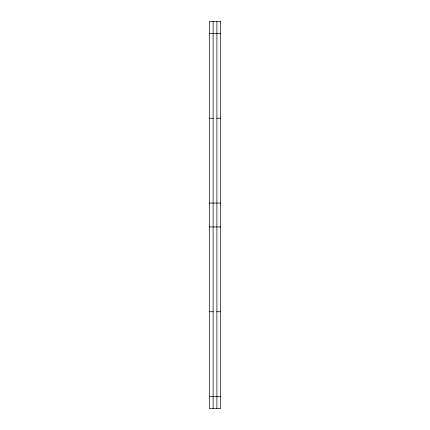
<?xml version="1.0" encoding="UTF-8"?>
<svg xmlns="http://www.w3.org/2000/svg" width="430" height="430" viewBox="0 0 430 430"><rect width="100%" height="100%" fill="white"/><g stroke="black" fill="none" stroke-linecap="round" stroke-linejoin="round"><path stroke-width="0.64" d="M209.308 33.438L220.692 33.438M209.308 118.25L213.328 118.25M216.672 118.25L220.692 118.25M209.308 203.062L220.692 203.062M209.308 226.938L220.692 226.938M209.308 311.75L213.328 311.75M216.672 311.75L220.692 311.75M209.308 396.562L220.692 396.562M216.892 21.5L216.892 408.5M213.108 21.5L213.108 408.5M220.692 21.5L209.308 21.5L209.308 408.5L220.692 408.5L220.692 21.5"/></g></svg>
